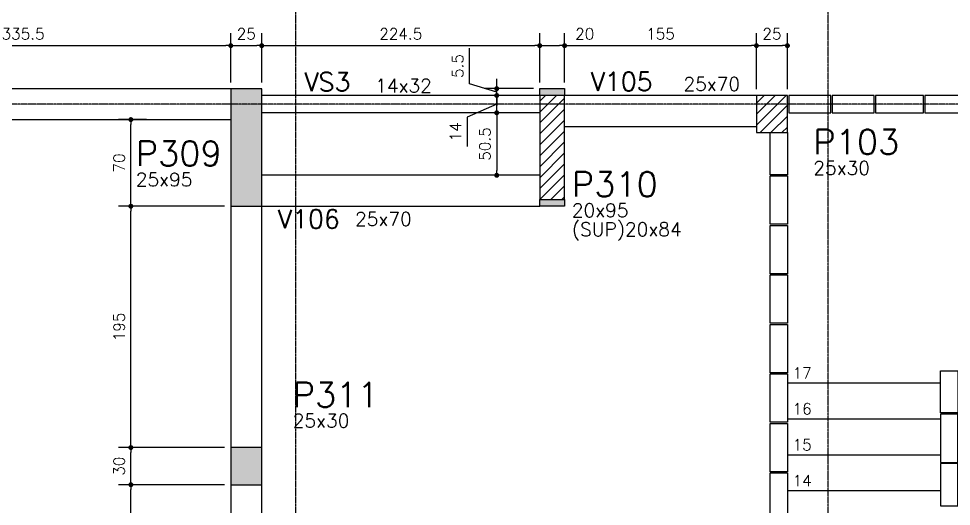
# Model space of a CAD drawing. Extents: x -39962 to 8542, y 35336 to 43602.
# Drawn here: x 1005 to 1758, y 35950 to 36344 of the extents above; entities that cross this region are included whole.
import ezdxf

# ---------------------------------------------------------------- set-up
doc = ezdxf.new("R2010")
doc.units = 0
doc.linetypes.add('AXES', pattern=[0.54, 0.3, -0.08, 0.08, -0.08])
doc.layers.get('0').update_dxf_attribs({"linetype": 'CONTINUOUS'})
doc.layers.get('Defpoints').update_dxf_attribs({"linetype": 'CONTINUOUS'})
for name, color, linetype in [('241', 2, 'CONTINUOUS'), ('COTA', 1, 'CONTINUOUS'), ('EIXOS', 1, 'AXES'), ('H2', 252, 'CONTINUOUS'), ('H5', 1, 'CONTINUOUS'), ('P-D', 2, 'CONTINUOUS'), ('P-M', 5, 'CONTINUOUS'), ('PIL-N', 4, 'CONTINUOUS'), ('T1', 2, 'CONTINUOUS'), ('VIG-D', 2, 'CONTINUOUS'), ('VIG-N', 4, 'CONTINUOUS'), ('VIGA', 3, 'CONTINUOUS')]:
    doc.layers.add(name, color=color, linetype=linetype)
doc.styles.add('COTA', font='romans.shx')
doc.styles.get("Standard").update_dxf_attribs({"font": 'ROMANS.SHX'})
doc.styles.add('Texto1', font='romans.shx', dxfattribs={"height": 9})
doc.dimstyles.new('forma', dxfattribs={"dimscale": 5, "dimtxt": 1.8, "dimasz": 0.8, "dimexe": 2, "dimexo": 1, "dimgap": 1, "dimtad": 1, "dimdec": 1, "dimzin": 9, "dimdsep": 46, "dimtxsty": 'COTA', "dimblk1": 'DOT', "dimblk2": 'DOT', "dimsah": 1, "dimcen": 0, "dimdle": 1, "dimclrd": 256, "dimclre": 256, "dimclrt": 2, "dimadec": 0, "dimazin": 0, "dimtfac": 1, "dimtdec": 0, "dimtmove": 0, "dimatfit": 3, "dimfxl": 1, "dimtolj": 1, "dimtzin": 0, "dimarcsym": 0})
pattern_1 = [(45, (0, 0), (-4.4194174, 4.4194174), [])]

# ---------------------------------------------------------------- blocks, each defined once
blk = doc.blocks.new('_Dot')
at = {"color": 0, "linetype": 'ByBlock', "lineweight": -2}
blk.add_line((-0.5, 0), (-1, 0), dxfattribs=at)
at = {"color": 0, "linetype": 'ByBlock', "const_width": 0.5}
blk.add_lwpolyline([(-0.25, 0, 1), (0.25, 0, 1)], format="xyb", close=True, dxfattribs=at)
blk = doc.blocks.new('*D63')
at = {"layer": 'COTA', "lineweight": -2, "transparency": 16777216}
for p, q in [((1171.01, 35967.09), (1085.29, 35967.09)), ((1095.29, 35700.47), (1095.29, 35963.09)), ((1128.92, 35696.47), (1085.29, 35696.47))]:
    blk.add_line(p, q, dxfattribs=at)
at = {"layer": 'Defpoints', "color": 0, "transparency": 16777216}
for p in [(1095.29, 35967.09), (1176.01, 35967.09), (1133.92, 35696.47)]:
    blk.add_point(p, dxfattribs=at)
at = {"layer": 'COTA', "lineweight": -2, "transparency": 16777216, "xscale": 4, "yscale": 4, "zscale": 4}
for p, rotation in [((1095.29, 35967.09), 90), ((1095.29, 35696.47), 270)]:
    blk.add_blockref('_Dot', p, dxfattribs=dict(at, rotation=rotation))
at = {"layer": 'COTA', "color": 2, "transparency": 16777216, "insert": (1085.79, 35831.78), "char_height": 9, "attachment_point": 5, "rotation": 90, "style": 'COTA'}
blk.add_mtext('\\A1;270.6 ', dxfattribs=at)
blk = doc.blocks.new('*D64')
at = {"layer": 'COTA', "lineweight": -2, "transparency": 16777216}
for p, q in [((1171.01, 35997.09), (1085.29, 35997.09)), ((1095.29, 35971.09), (1095.29, 35993.09)), ((1171.01, 35967.09), (1085.29, 35967.09))]:
    blk.add_line(p, q, dxfattribs=at)
at = {"layer": 'Defpoints', "color": 0, "transparency": 16777216}
for p in [(1095.29, 35997.09), (1176.01, 35997.09), (1176.01, 35967.09)]:
    blk.add_point(p, dxfattribs=at)
at = {"layer": 'COTA', "lineweight": -2, "transparency": 16777216, "xscale": 4, "yscale": 4, "zscale": 4}
for p, rotation in [((1095.29, 35997.09), 90), ((1095.29, 35967.09), 270)]:
    blk.add_blockref('_Dot', p, dxfattribs=dict(at, rotation=rotation))
at = {"layer": 'COTA', "color": 2, "transparency": 16777216, "insert": (1085.79, 35982.09), "char_height": 9, "attachment_point": 5, "rotation": 90, "style": 'COTA'}
blk.add_mtext('\\A1;30 ', dxfattribs=at)
blk = doc.blocks.new('*D65')
at = {"layer": 'COTA', "lineweight": -2, "transparency": 16777216}
for p, q in [((1171.01, 36192.09), (1085.29, 36192.09)), ((1095.29, 36001.09), (1095.29, 36188.09)), ((1171.01, 35997.09), (1085.29, 35997.09))]:
    blk.add_line(p, q, dxfattribs=at)
at = {"layer": 'Defpoints', "color": 0, "transparency": 16777216}
for p in [(1095.29, 36192.09), (1176.01, 36192.09), (1176.01, 35997.09)]:
    blk.add_point(p, dxfattribs=at)
at = {"layer": 'COTA', "lineweight": -2, "transparency": 16777216, "xscale": 4, "yscale": 4, "zscale": 4}
for p, rotation in [((1095.29, 36192.09), 90), ((1095.29, 35997.09), 270)]:
    blk.add_blockref('_Dot', p, dxfattribs=dict(at, rotation=rotation))
at = {"layer": 'COTA', "color": 2, "transparency": 16777216, "insert": (1085.79, 36094.59), "char_height": 9, "attachment_point": 5, "rotation": 90, "style": 'COTA'}
blk.add_mtext('\\A1;195 ', dxfattribs=at)
blk = doc.blocks.new('*D66')
at = {"layer": 'COTA', "lineweight": -2, "transparency": 16777216}
for p, q in [((1107.98, 36262.09), (1085.29, 36262.09)), ((1095.29, 36196.09), (1095.29, 36258.09)), ((1171.01, 36192.09), (1085.29, 36192.09))]:
    blk.add_line(p, q, dxfattribs=at)
at = {"layer": 'Defpoints', "color": 0, "transparency": 16777216}
for p in [(1095.29, 36262.09), (1112.98, 36262.09), (1176.01, 36192.09)]:
    blk.add_point(p, dxfattribs=at)
at = {"layer": 'COTA', "lineweight": -2, "transparency": 16777216, "xscale": 4, "yscale": 4, "zscale": 4}
for p, rotation in [((1095.29, 36262.09), 90), ((1095.29, 36192.09), 270)]:
    blk.add_blockref('_Dot', p, dxfattribs=dict(at, rotation=rotation))
at = {"layer": 'COTA', "color": 2, "transparency": 16777216, "insert": (1085.79, 36227.09), "char_height": 9, "attachment_point": 5, "rotation": 90, "style": 'COTA'}
blk.add_mtext('\\A1;70 ', dxfattribs=at)
blk = doc.blocks.new('*D67')
at = {"layer": 'COTA', "lineweight": -2, "transparency": 16777216}
for p, q in [((840.51, 36322.11), (840.51, 36331.85)), ((1176.01, 36292.09), (1176.01, 36331.85)), ((844.51, 36321.85), (1172.01, 36321.85))]:
    blk.add_line(p, q, dxfattribs=at)
at = {"layer": 'Defpoints', "color": 0, "transparency": 16777216}
for p in [(1176.01, 36321.85), (840.51, 36317.11), (1176.01, 36287.09)]:
    blk.add_point(p, dxfattribs=at)
at = {"layer": 'COTA', "lineweight": -2, "transparency": 16777216, "xscale": 4, "yscale": 4, "zscale": 4, "rotation": 180}
blk.add_blockref('_Dot', (840.51, 36321.85), dxfattribs=at)
at = {"layer": 'COTA', "lineweight": -2, "transparency": 16777216, "xscale": 4, "yscale": 4, "zscale": 4}
blk.add_blockref('_Dot', (1176.01, 36321.85), dxfattribs=at)
at = {"layer": 'COTA', "color": 2, "transparency": 16777216, "insert": (1008.26, 36331.35), "char_height": 9, "attachment_point": 5, "style": 'COTA'}
blk.add_mtext('\\A1;335.5 ', dxfattribs=at)
blk = doc.blocks.new('*D68')
at = {"layer": 'COTA', "lineweight": -2, "transparency": 16777216}
for p, q in [((1176.01, 36292.09), (1176.01, 36331.85)), ((1201.01, 36292.09), (1201.01, 36331.85)), ((1180.01, 36321.85), (1197.01, 36321.85))]:
    blk.add_line(p, q, dxfattribs=at)
at = {"layer": 'Defpoints', "color": 0, "transparency": 16777216}
for p in [(1201.01, 36321.85), (1176.01, 36287.09), (1201.01, 36287.09)]:
    blk.add_point(p, dxfattribs=at)
at = {"layer": 'COTA', "lineweight": -2, "transparency": 16777216, "xscale": 4, "yscale": 4, "zscale": 4, "rotation": 180}
blk.add_blockref('_Dot', (1176.01, 36321.85), dxfattribs=at)
at = {"layer": 'COTA', "lineweight": -2, "transparency": 16777216, "xscale": 4, "yscale": 4, "zscale": 4}
blk.add_blockref('_Dot', (1201.01, 36321.85), dxfattribs=at)
at = {"layer": 'COTA', "color": 2, "transparency": 16777216, "insert": (1188.51, 36331.35), "char_height": 9, "attachment_point": 5, "style": 'COTA'}
blk.add_mtext('\\A1;25 ', dxfattribs=at)
blk = doc.blocks.new('*D69')
at = {"layer": 'COTA', "lineweight": -2, "transparency": 16777216}
for p, q in [((1201.01, 36292.09), (1201.01, 36331.85)), ((1425.51, 36292.1), (1425.51, 36331.85)), ((1205.01, 36321.85), (1421.51, 36321.85))]:
    blk.add_line(p, q, dxfattribs=at)
at = {"layer": 'Defpoints', "color": 0, "transparency": 16777216}
for p in [(1425.51, 36321.85), (1201.01, 36287.09), (1425.51, 36287.1)]:
    blk.add_point(p, dxfattribs=at)
at = {"layer": 'COTA', "lineweight": -2, "transparency": 16777216, "xscale": 4, "yscale": 4, "zscale": 4, "rotation": 180}
blk.add_blockref('_Dot', (1201.01, 36321.85), dxfattribs=at)
at = {"layer": 'COTA', "lineweight": -2, "transparency": 16777216, "xscale": 4, "yscale": 4, "zscale": 4}
blk.add_blockref('_Dot', (1425.51, 36321.85), dxfattribs=at)
at = {"layer": 'COTA', "color": 2, "transparency": 16777216, "insert": (1313.26, 36331.35), "char_height": 9, "attachment_point": 5, "style": 'COTA'}
blk.add_mtext('\\A1;224.5 ', dxfattribs=at)
blk = doc.blocks.new('*D151')
at = {"layer": 'COTA', "lineweight": -2, "transparency": 16777216}
for p, q in [((1425.51, 36292.1), (1425.51, 36331.85)), ((1445.51, 36292.1), (1445.51, 36331.85)), ((1429.51, 36321.85), (1441.51, 36321.85)), ((1445.51, 36321.85), (1474.09, 36321.85))]:
    blk.add_line(p, q, dxfattribs=at)
at = {"layer": 'Defpoints', "color": 0, "transparency": 16777216}
for p in [(1445.51, 36321.85), (1425.51, 36287.1), (1445.51, 36287.1)]:
    blk.add_point(p, dxfattribs=at)
at = {"layer": 'COTA', "lineweight": -2, "transparency": 16777216, "xscale": 4, "yscale": 4, "zscale": 4, "rotation": 180}
blk.add_blockref('_Dot', (1425.51, 36321.85), dxfattribs=at)
at = {"layer": 'COTA', "lineweight": -2, "transparency": 16777216, "xscale": 4, "yscale": 4, "zscale": 4}
blk.add_blockref('_Dot', (1445.51, 36321.85), dxfattribs=at)
at = {"layer": 'COTA', "color": 2, "transparency": 16777216, "insert": (1461.8, 36331.35), "char_height": 9, "attachment_point": 5, "style": 'COTA'}
blk.add_mtext('\\A1;20 ', dxfattribs=at)
blk = doc.blocks.new('*D152')
at = {"layer": 'COTA', "lineweight": -2, "transparency": 16777216}
for p, q in [((1445.51, 36292.1), (1445.51, 36331.85)), ((1600.51, 36286.59), (1600.51, 36331.85)), ((1449.51, 36321.85), (1596.51, 36321.85))]:
    blk.add_line(p, q, dxfattribs=at)
at = {"layer": 'Defpoints', "color": 0, "transparency": 16777216}
for p in [(1600.51, 36321.85), (1445.51, 36287.1), (1600.51, 36281.59)]:
    blk.add_point(p, dxfattribs=at)
at = {"layer": 'COTA', "lineweight": -2, "transparency": 16777216, "xscale": 4, "yscale": 4, "zscale": 4, "rotation": 180}
blk.add_blockref('_Dot', (1445.51, 36321.85), dxfattribs=at)
at = {"layer": 'COTA', "lineweight": -2, "transparency": 16777216, "xscale": 4, "yscale": 4, "zscale": 4}
blk.add_blockref('_Dot', (1600.51, 36321.85), dxfattribs=at)
at = {"layer": 'COTA', "color": 2, "transparency": 16777216, "insert": (1523.01, 36331.35), "char_height": 9, "attachment_point": 5, "style": 'COTA'}
blk.add_mtext('\\A1;155 ', dxfattribs=at)
blk = doc.blocks.new('*D153')
at = {"layer": 'COTA', "lineweight": -2, "transparency": 16777216}
for p, q in [((1600.51, 36286.59), (1600.51, 36331.85)), ((1625.51, 36286.59), (1625.51, 36331.85)), ((1604.51, 36321.85), (1621.51, 36321.85))]:
    blk.add_line(p, q, dxfattribs=at)
at = {"layer": 'Defpoints', "color": 0, "transparency": 16777216}
for p in [(1625.51, 36321.85), (1600.51, 36281.59), (1625.51, 36281.59)]:
    blk.add_point(p, dxfattribs=at)
at = {"layer": 'COTA', "lineweight": -2, "transparency": 16777216, "xscale": 4, "yscale": 4, "zscale": 4, "rotation": 180}
blk.add_blockref('_Dot', (1600.51, 36321.85), dxfattribs=at)
at = {"layer": 'COTA', "lineweight": -2, "transparency": 16777216, "xscale": 4, "yscale": 4, "zscale": 4}
blk.add_blockref('_Dot', (1625.51, 36321.85), dxfattribs=at)
at = {"layer": 'COTA', "color": 2, "transparency": 16777216, "insert": (1613.01, 36331.35), "char_height": 9, "attachment_point": 5, "style": 'COTA'}
blk.add_mtext('\\A1;25 ', dxfattribs=at)
blk = doc.blocks.new('*D154')
at = {"layer": 'COTA', "lineweight": -2, "transparency": 16777216}
for p, q in [((1420.51, 36267.59), (1380.73, 36267.59)), ((1390.73, 36263.59), (1390.73, 36221.09)), ((1407.09, 36217.09), (1380.73, 36217.09))]:
    blk.add_line(p, q, dxfattribs=at)
at = {"layer": 'Defpoints', "color": 0, "transparency": 16777216}
for p in [(1425.51, 36267.59), (1390.73, 36217.09), (1412.09, 36217.09)]:
    blk.add_point(p, dxfattribs=at)
at = {"layer": 'COTA', "lineweight": -2, "transparency": 16777216, "xscale": 4, "yscale": 4, "zscale": 4}
for p, rotation in [((1390.73, 36267.59), 90), ((1390.73, 36217.09), 270)]:
    blk.add_blockref('_Dot', p, dxfattribs=dict(at, rotation=rotation))
at = {"layer": 'COTA', "color": 2, "transparency": 16777216, "insert": (1381.23, 36242.34), "char_height": 9, "attachment_point": 5, "rotation": 90, "style": 'COTA'}
blk.add_mtext('\\A1;50.5 ', dxfattribs=at)
blk = doc.blocks.new('*D157')
at = {"layer": 'COTA', "lineweight": -2, "transparency": 16777216}
for p, q in [((1390.73, 36285.59), (1390.73, 36289.59)), ((1400.32, 36281.59), (1380.73, 36281.59)), ((1390.73, 36267.59), (1390.73, 36281.59)), ((1390.73, 36267.59), (1390.73, 36281.59)), ((1390.73, 36274.59), (1366.99, 36264.08)), ((1420.51, 36267.59), (1380.73, 36267.59)), ((1366.99, 36264.08), (1366.99, 36240.36)), ((1390.73, 36263.59), (1390.73, 36259.59))]:
    blk.add_line(p, q, dxfattribs=at)
at = {"layer": 'Defpoints', "color": 0, "transparency": 16777216}
for p in [(1390.73, 36281.59), (1405.32, 36281.59), (1425.51, 36267.59)]:
    blk.add_point(p, dxfattribs=at)
at = {"layer": 'COTA', "lineweight": -2, "transparency": 16777216, "xscale": 4, "yscale": 4, "zscale": 4}
for p, rotation in [((1390.73, 36281.59), 270), ((1390.73, 36267.59), 90)]:
    blk.add_blockref('_Dot', p, dxfattribs=dict(at, rotation=rotation))
at = {"layer": 'COTA', "color": 2, "transparency": 16777216, "insert": (1357.49, 36252.22), "char_height": 9, "attachment_point": 5, "rotation": 90, "style": 'COTA'}
blk.add_mtext('\\A1;14 ', dxfattribs=at)
blk = doc.blocks.new('*D158')
at = {"layer": 'COTA', "lineweight": -2, "transparency": 16777216}
for p, q in [((1368.73, 36290.95), (1368.73, 36319.8)), ((1390.73, 36284.35), (1368.73, 36290.95)), ((1390.73, 36291.1), (1390.73, 36295.1)), ((1420.51, 36287.1), (1380.73, 36287.1)), ((1400.32, 36281.59), (1380.73, 36281.59)), ((1390.73, 36281.59), (1390.73, 36287.1)), ((1390.73, 36281.59), (1390.73, 36287.1)), ((1390.73, 36277.59), (1390.73, 36273.59))]:
    blk.add_line(p, q, dxfattribs=at)
at = {"layer": 'Defpoints', "color": 0, "transparency": 16777216}
for p in [(1390.73, 36287.1), (1405.32, 36281.59), (1425.51, 36287.1)]:
    blk.add_point(p, dxfattribs=at)
at = {"layer": 'COTA', "lineweight": -2, "transparency": 16777216, "xscale": 4, "yscale": 4, "zscale": 4}
for p, rotation in [((1390.73, 36287.1), 270), ((1390.73, 36281.59), 90)]:
    blk.add_blockref('_Dot', p, dxfattribs=dict(at, rotation=rotation))
at = {"layer": 'COTA', "color": 2, "transparency": 16777216, "insert": (1359.23, 36305.37), "char_height": 9, "attachment_point": 5, "rotation": 90, "style": 'COTA'}
blk.add_mtext('\\A1;5.5 ', dxfattribs=at)

msp = doc.modelspace()

# ---------------------------------------------------------------- hatches: boundary and pattern name
at = {"layer": 'H2'}
for points in [[(1176.01, 36192.09), (1201.01, 36192.09), (1201.01, 36287.09), (1176.01, 36287.09)], [(1445.51, 36287.09), (1425.51, 36287.09), (1425.51, 36281.6), (1445.51, 36281.6)], [(1445.51, 36197.6), (1425.51, 36197.6), (1425.51, 36192.09), (1445.51, 36192.09)], [(1176.01, 35967.09), (1201.01, 35967.09), (1201.01, 35997.09), (1176.01, 35997.09)]]:
    msp.add_hatch(color=256, dxfattribs=at).paths.add_polyline_path(points)
at = {"layer": 'H5'}
h = msp.add_hatch(dxfattribs=at)
h.set_pattern_fill('ANSI31', color=256, scale=50, style=0)
h.set_pattern_definition(pattern_1)
h.paths.add_polyline_path([(1425.51, 36197.6), (1445.51, 36197.6), (1445.51, 36281.6), (1425.51, 36281.6)])
h = msp.add_hatch(dxfattribs=at)
h.set_pattern_fill('ANSI31', color=256, scale=50, style=0)
h.set_pattern_definition(pattern_1)
h.paths.add_polyline_path([(1600.51, 36251.59), (1625.51, 36251.59), (1625.51, 36281.59), (1600.51, 36281.59)])

# ---------------------------------------------------------------- linework, layer by layer
for points in [[(1660.51, 36281.59), (1626.51, 36281.59), (1626.51, 36267.59), (1660.51, 36267.59), (1660.51, 36281.59)], [(1695.51, 36281.59), (1661.51, 36281.59), (1661.51, 36267.59), (1695.51, 36267.59), (1695.51, 36281.59)], [(1696.51, 36267.59), (1735.51, 36267.59), (1735.51, 36281.59), (1696.51, 36281.59), (1696.51, 36267.59)], [(1736.51, 36267.59), (1775.51, 36267.59), (1775.51, 36281.59), (1736.51, 36281.59), (1736.51, 36267.59)], [(1611.51, 36217.59), (1611.51, 36251.59), (1625.51, 36251.59), (1625.51, 36217.59), (1611.51, 36217.59)], [(1611.51, 36177.59), (1611.51, 36216.59), (1625.51, 36216.59), (1625.51, 36177.59), (1611.51, 36177.59)], [(1611.51, 36137.59), (1611.51, 36176.59), (1625.51, 36176.59), (1625.51, 36137.59), (1611.51, 36137.59)], [(1611.51, 36097.59), (1611.51, 36136.59), (1625.51, 36136.59), (1625.51, 36097.59), (1611.51, 36097.59)], [(1611.51, 36057.59), (1611.51, 36096.59), (1625.51, 36096.59), (1625.51, 36057.59), (1611.51, 36057.59)], [(1611.51, 36017.59), (1611.51, 36056.59), (1625.51, 36056.59), (1625.51, 36017.59), (1611.51, 36017.59)], [(1763.01, 36059.09), (1763.01, 36025.09), (1749.01, 36025.09), (1749.01, 36059.09), (1763.01, 36059.09)], [(1763.01, 35985.09), (1763.01, 36024.09), (1749.01, 36024.09), (1749.01, 35985.09), (1763.01, 35985.09)], [(1611.51, 35977.59), (1611.51, 36016.59), (1625.51, 36016.59), (1625.51, 35977.59), (1611.51, 35977.59)], [(1763.01, 35950.09), (1763.01, 35984.09), (1749.01, 35984.09), (1749.01, 35950.09), (1763.01, 35950.09)], [(1611.51, 35937.59), (1611.51, 35976.59), (1625.51, 35976.59), (1625.51, 35937.59), (1611.51, 35937.59)]]:
    msp.add_lwpolyline(points)
at = {"layer": '241'}
for p, q in [((1749.01, 36049.08), (1625.51, 36049.08)), ((1749.01, 36020.08), (1625.51, 36020.08)), ((1749.01, 35991.08), (1625.51, 35991.08)), ((1749.01, 35962.08), (1625.51, 35962.08))]:
    msp.add_line(p, q, dxfattribs=at)
at = {"layer": 'EIXOS', "color": 244, "true_color": 0x991b1e}
for p, q in [((1228.51, 35634.64), (1228.51, 37454.66)), ((1658.51, 35634.64), (1658.51, 37452.69)), ((3320.81, 36274.59), (632.05, 36274.59))]:
    msp.add_line(p, q, dxfattribs=at)
at = {"layer": 'P-M'}
for p, q in [((1425.51, 36281.6), (1425.51, 36287.1)), ((1425.51, 36287.1), (1445.51, 36287.1)), ((1445.51, 36287.1), (1445.51, 36281.6)), ((1425.51, 36192.09), (1425.51, 36197.6)), ((1445.51, 36192.1), (1425.51, 36192.09)), ((1445.51, 36197.6), (1445.51, 36192.1))]:
    msp.add_line(p, q, dxfattribs=at)
at = {"layer": 'P-M', "linetype": 'Continuous'}
for points in [[(1176.01, 36192.09), (1201.01, 36192.09), (1201.01, 36287.09), (1176.01, 36287.09), (1176.01, 36192.09)], [(1425.51, 36197.6), (1445.51, 36197.6), (1445.51, 36281.6), (1425.51, 36281.6), (1425.51, 36197.6)], [(1600.51, 36251.59), (1625.51, 36251.59), (1625.51, 36281.59), (1600.51, 36281.59), (1600.51, 36251.59)], [(1176.01, 35967.09), (1201.01, 35967.09), (1201.01, 35997.09), (1176.01, 35997.09), (1176.01, 35967.09)]]:
    msp.add_lwpolyline(points, dxfattribs=at)
at = {"layer": 'VIGA'}
for p, q in [((1176.01, 36287.09), (840.51, 36287.09)), ((1425.51, 36281.59), (1201.01, 36281.59)), ((1600.51, 36281.59), (1445.51, 36281.59)), ((1425.51, 36267.59), (1201.01, 36267.59)), ((840.51, 36262.09), (1176.01, 36262.09)), ((1445.51, 36256.59), (1600.51, 36256.59)), ((1425.51, 36217.09), (1201.01, 36217.09)), ((1176.01, 36192.09), (1176.01, 35997.09)), ((1201.01, 35997.09), (1201.01, 36192.09)), ((1201.01, 36192.09), (1425.51, 36192.09)), ((1176.01, 35967.09), (1176.01, 35702.47)), ((1201.01, 35702.47), (1201.01, 35967.09))]:
    msp.add_line(p, q, dxfattribs=at)

# ---------------------------------------------------------------- texts
at = {"layer": 'P-D', "linetype": 'Continuous'}
for s, p in [('25x30', (1646.4, 36217.55)), ('25x95', (1099.25, 36208.19)), ('20x95', (1451.42, 36183.34)), ('(SUP)20x84', (1451.42, 36168)), ('25x30', (1226.01, 36013.28))]:
    msp.add_text(s, height=11, dxfattribs=at).set_placement(p)
at = {"layer": 'PIL-N', "linetype": 'Continuous'}
for s, p in [('P103', (1646.4, 36234.05)), ('P309', (1099.25, 36224.69)), ('P310', (1451.42, 36199.84)), ('P311', (1226.01, 36029.78))]:
    msp.add_text(s, height=20, dxfattribs=at).set_placement(p)
at = {"layer": 'T1', "style": 'Texto1'}
for s, p in [('17', (1629.7, 36052.85)), ('16', (1629.7, 36023.85)), ('15', (1629.7, 35994.85)), ('14', (1629.7, 35965.85))]:
    msp.add_text(s, height=9, dxfattribs=at).set_placement(p)
at = {"layer": 'VIG-D', "linetype": 'Continuous'}
for s, p in [('25x70', (1541.51, 36285.34)), ('14x32', (1292.59, 36283.96)), ('25x70', (1276.34, 36176.25))]:
    msp.add_text(s, height=11, dxfattribs=at).set_placement(p)
at = {"layer": 'VIG-N', "linetype": 'Continuous'}
for s, p in [('VS3', (1235.3, 36285.06)), ('V105', (1466.51, 36285.34)), ('V106', (1213.87, 36174.28))]:
    msp.add_text(s, height=15, dxfattribs=at).set_placement(p)

# ---------------------------------------------------------------- dimensions: what is measured, and where the dimension line sits
at = {"layer": 'COTA'}
for base, p1, p2, override, picture, middle in [((1176.01, 36321.85), (840.51, 36317.11), (1176.01, 36287.09), {"dimpost": ' '}, '*D67', (1008.26, 36331.35)), ((1201.01, 36321.85), (1176.01, 36287.09), (1201.01, 36287.09), {"dimpost": ' ', "dimtmove": 1}, '*D68', (1188.51, 36331.35)), ((1425.51, 36321.85), (1201.01, 36287.09), (1425.51, 36287.1), {"dimpost": ' ', "dimtmove": 1}, '*D69', (1313.26, 36331.35)), ((1445.51, 36321.85), (1425.51, 36287.1), (1445.51, 36287.1), {"dimpost": ' '}, '*D151', (1461.8, 36331.35)), ((1600.51, 36321.85), (1445.51, 36287.1), (1600.51, 36281.59), {"dimpost": ' ', "dimtmove": 1}, '*D152', (1523.01, 36331.35)), ((1625.51, 36321.85), (1600.51, 36281.59), (1625.51, 36281.59), {"dimpost": ' ', "dimtmove": 1}, '*D153', (1613.01, 36331.35))]:
    dim = msp.add_linear_dim(base=base, p1=p1, p2=p2, dimstyle='forma', override=override, dxfattribs=at)
    dim.commit()
    dim.dimension.update_dxf_attribs({"geometry": picture, "text_midpoint": middle})
for base, p1, p2, override, picture, middle in [((1390.73, 36287.1), (1405.32, 36281.59), (1425.51, 36287.1), {"dimpost": ' ', "dimtmove": 1}, '*D158', (1359.23, 36295.95)), ((1390.73, 36217.09), (1425.51, 36267.59), (1412.09, 36217.09), {"dimpost": ' '}, '*D154', (1381.23, 36242.34)), ((1095.29, 36262.09), (1176.01, 36192.09), (1112.98, 36262.09), {"dimpost": ' ', "dimtmove": 1}, '*D66', (1085.79, 36227.09)), ((1095.29, 36192.09), (1176.01, 35997.09), (1176.01, 36192.09), {"dimpost": ' ', "dimtmove": 1}, '*D65', (1085.79, 36094.59)), ((1095.29, 35997.09), (1176.01, 35967.09), (1176.01, 35997.09), {"dimpost": ' ', "dimtmove": 1}, '*D64', (1085.79, 35982.09)), ((1095.29, 35967.09), (1133.92, 35696.47), (1176.01, 35967.09), {"dimpost": ' '}, '*D63', (1085.79, 35831.78))]:
    dim = msp.add_linear_dim(base=base, p1=p1, p2=p2, angle=90, dimstyle='forma', override=override, dxfattribs=at)
    dim.commit()
    dim.dimension.update_dxf_attribs({"geometry": picture, "text_midpoint": middle})
dim = msp.add_linear_dim(base=(1390.73, 36281.59), p1=(1425.51, 36267.59), p2=(1405.32, 36281.59), angle=90, dimstyle='forma', override={"dimpost": ' ', "dimtmove": 1}, dxfattribs=at)
dim.commit()
dim.dimension.update_dxf_attribs({"geometry": '*D157', "text_midpoint": (1366.99, 36259.08), "dimtype": 128})

doc.saveas('drawing.dxf')
